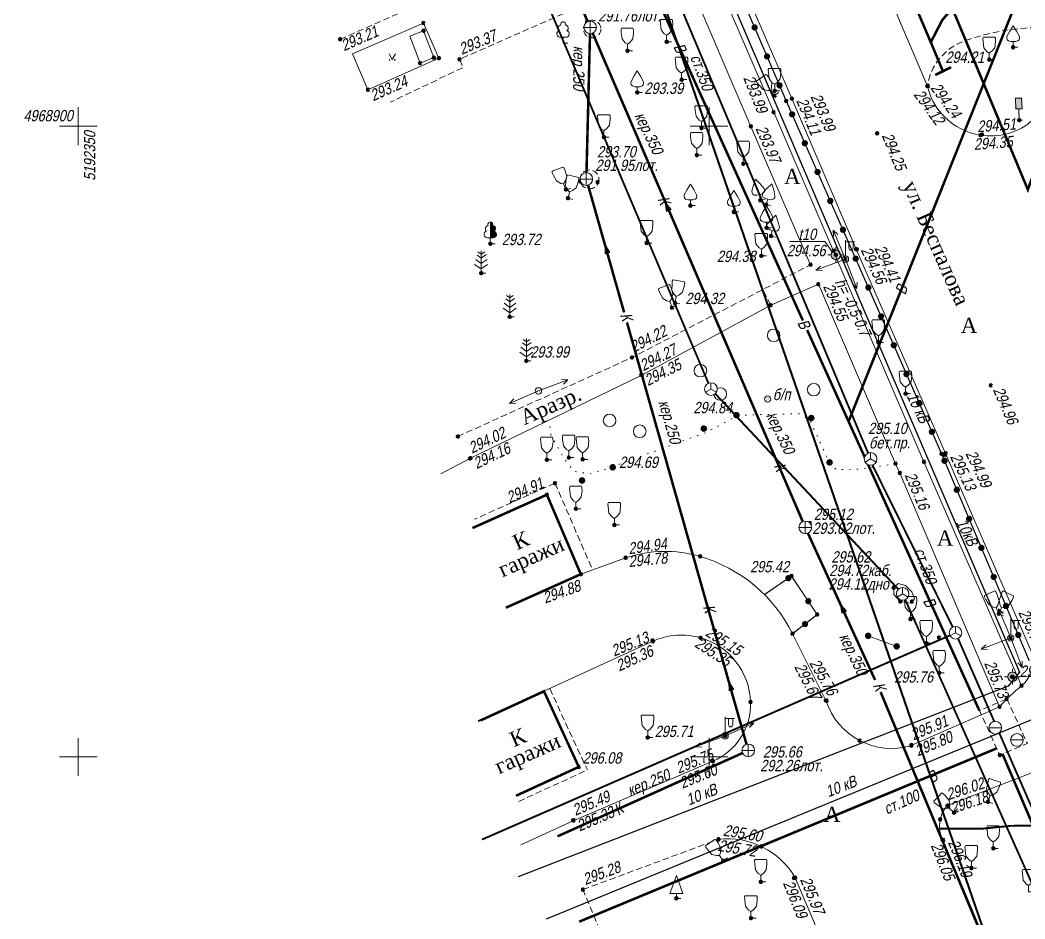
# Model space of a CAD drawing. Header units: metres. Extents: x 5191936 to 10384803, y 4968698 to 9938221.
# Drawn here: x 5192345.4 to 5192425, y 4968837.2 to 4968908.4 of the extents above; entities that cross this region are included whole.
import ezdxf

# ---------------------------------------------------------------- set-up
doc = ezdxf.new("R2010")
doc.units = ezdxf.units.M
doc.set_wipeout_variables(frame=1)
for name, pattern in [('71100000a', [1, 0, -1]), ('COMMUN', [6, 5, -1]), ('DASHED', [0.75, 0.5, -0.25]), ('DASHEDX2', [1.5, 1, -0.5])]:
    doc.linetypes.add(name, pattern=pattern)
doc.layers.get('0').update_dxf_attribs({"lineweight": 18})
for name, color, linetype, lineweight in [('31252100', 7, 'Continuous', 18), ('51361400', 7, 'Continuous', 18), ('51361800', 7, 'Continuous', 18), ('51361960', 7, 'Continuous', 18), ('51472300', 7, 'Continuous', 18), ('51478610', 7, 'Continuous', 18), ('71100000', 7, 'Continuous', 18), ('71133100', 7, 'Continuous', 18), ('71133200', 7, 'Continuous', 18), ('71133300', 7, 'Continuous', 18), ('71133600', 7, 'Continuous', 18), ('71133800', 7, 'Continuous', 18), ('82211000', 7, 'Continuous', 18), ('Commun', 7, 'Continuous', 18), ('ELE_SKLAD', 7, 'Continuous', 18), ('GEO_POINTS', 7, 'Continuous', 18), ('Grid', 7, 'Continuous', 18), ('Otm', 7, 'Continuous', 18), ('R_Поверхность5_CNT-MAJ', 7, 'Continuous', 18), ('Sit', 7, 'Continuous', 18), ('Text', 7, 'Continuous', 18), ('Text_com', 7, 'Continuous', 18), ('Us_znak', 7, 'Continuous', 18), ('Us_znak_fon', 7, 'Continuous', 18), ('Рамка и сетка', 7, 'Continuous', 18)]:
    doc.layers.add(name, color=color, linetype=linetype, lineweight=lineweight)
doc.styles.add('eskd', font='ESKD1.shx', dxfattribs={"width": 1.2, "oblique": 15})
doc.styles.get("Standard").update_dxf_attribs({"font": 'arial.ttf', "width": 0.8, "oblique": 13, "height": 0.9})
doc.styles.add('style1', font='times.ttf', dxfattribs={"height": 1})
doc.linetypes.add('KABELww_500', pattern='A,0.0001,-0.4,[131,ltypeshp.shx,S=0.4,R=90,X=0.4,Y=-0.4],0.2,[131,ltypeshp.shx,S=0.2,R=90,X=0.4,Y=-0.2],3.6,[131,ltypeshp.shx,S=0.2,R=-90,X=-0.4,Y=0.2],0.2,[131,ltypeshp.shx,S=0.4,R=-90,X=-0.4,Y=0.4],-0.8,4,-0.4', length=9.6001)
doc.linetypes.add('ПОДЗ_ЛИНИИ_СВЯЗИ', pattern='A,4.8,-0.2,[133,ltypeshp.shx,S=0.2,R=0,X=-0.2,Y=0],-0.2,4.8,-2', length=12)

# ---------------------------------------------------------------- blocks, each defined once
blk = doc.blocks.new('71133200')
for p, q in [((-0.924145, 3.560442), (-1.024145, 3.360442)), ((-1.024145, 3.360442), (-0.977382, 2.864397)), ((-0.024145, 3.560442), (-0.924145, 3.560442)), ((-0.024145, 3.560442), (0.875855, 3.560442)), ((0.875855, 3.560442), (0.958164, 3.395824)), ((0.975974, 2.864397), (0.958164, 3.395824)), ((-0.977382, 2.864397), (-0.861899, 1.88241)), ((-0.861899, 1.88241), (-0.374616, 1.28565)), ((0.401375, 1.321765), (0.861899, 1.88241)), ((0.861899, 1.88241), (0.975974, 2.864397)), ((-0.374616, 1.28565), (0, 1.039723)), ((0, 1.039723), (0.401375, 1.321765)), ((0, 0), (0, 1.039723)), ((0.8, 0), (0, 0))]:
    blk.add_line(p, q)
at = {"style": 'eskd', "oblique": 14.99997778}
blk.add_attdef('Z', (1.873004, -0.239356), '', height=2, dxfattribs=at)
blk = doc.blocks.new('KOVER')
at = {"layer": 'Us_znak', "lineweight": -2}
blk.add_hatch(color=0, dxfattribs=at).paths.add_polyline_path([(-0.21, 0, 1), (0.21, 0, 1)])
at = {"layer": 'Us_znak_fon', "true_color": 0xffffff}
blk.add_hatch(color=7, dxfattribs=at).paths.add_polyline_path([(-0.26, 0, 1), (0.26, 0, 1)])
at = {"layer": 'Us_znak', "color": 0, "lineweight": -2}
blk.add_circle((0, 0), 0.21, dxfattribs=at)
blk = doc.blocks.new('71133300')
for p, q in [((0, 0.91), (0, 0)), ((0, 0), (0.76, 0))]:
    blk.add_line(p, q)
blk.add_lwpolyline([(0, 0.91), (-0.38, 0.91), (-0.76, 1.03), (-0.95, 1.21), (-1.01, 1.47), (-0.99, 1.69), (-0.54, 2.57), (0, 3.42), (0.54, 2.57), (0.99, 1.69), (1.01, 1.47), (0.95, 1.21), (0.76, 1.03), (0.39, 0.91)], close=True)
at = {"style": 'eskd', "oblique": 15}
blk.add_attdef('Z', (1.77, -0.69), '', height=2, dxfattribs=at)
blk = doc.blocks.new('GAZON')
at = {"layer": 'Us_znak', "linetype": 'COMMUN', "lineweight": -2}
for points in [[(-0.233, -0.041, 1), (-0.183, -0.041, 1)], [(0.183, -0.041, 1), (0.233, -0.041, 1)]]:
    blk.add_hatch(color=0, dxfattribs=at).paths.add_polyline_path(points)
at = {"layer": 'Us_znak', "color": 0, "linetype": 'COMMUN', "lineweight": -2}
for points in [[(0, 0), (-0.26, 0.427)], [(0, 0), (0.26, 0.427)]]:
    blk.add_lwpolyline(points, dxfattribs=at)
for centre in [(-0.208, -0.041), (0.208, -0.041)]:
    blk.add_circle(centre, 0.025, dxfattribs=at)
blk = doc.blocks.new('71133100')
for p, q in [((-0.39, 0.96), (0.43, 0.96)), ((0, 0.96), (0, 0)), ((0, 0), (0.75, 0))]:
    blk.add_line(p, q)
for centre, radius, start, end in [((0.01, 3.04), 0.39, 339.52, 198.62), ((-0.44, 1.5), 0.538, 107.1058, 275.2306), ((-0.26, 2.38), 0.52, 101.09, 227.21), ((0.33, 2.4), 0.5, 301.87, 85.62), ((0.46, 1.48), 0.52, 267.04, 76.7)]:
    blk.add_arc(centre, radius, start, end)
at = {"style": 'eskd', "oblique": 15}
blk.add_attdef('Z', (1.7, -0.17), '', height=2, dxfattribs=at)
blk = doc.blocks.new('71133600')
for p, q in [((-0.52, 3.39), (0, 3.02)), ((0, 3.02), (0.55, 3.39)), ((-0.86, 2.16), (0, 1.51)), ((0, 1.51), (0.96, 2.16))]:
    blk.add_line(p, q)
for points in [[(0.71, 0), (0, 0), (0, 3.55)], [(-0.64, 2.84), (0, 2.37), (0, 2.37), (0.78, 2.93)], [(-1.05, 1.38), (0, 0.67), (1, 1.38)]]:
    blk.add_lwpolyline(points)
at = {"style": 'eskd', "oblique": 15}
blk.add_attdef('Z', (2.03, -0.19), '', height=2, dxfattribs=at)
blk = doc.blocks.new('51478610')
at = {"color": 7}
blk.add_wipeout([(0.5, 0.05), (0.48, 0.15), (0.44, 0.24), (0.39, 0.32), (0.32, 0.39), (0.24, 0.44), (0.15, 0.48), (0.05, 0.5), (-0.05, 0.5), (-0.15, 0.48), (-0.24, 0.44), (-0.32, 0.39), (-0.39, 0.32), (-0.44, 0.24), (-0.48, 0.15), (-0.5, 0.05), (-0.5, -0.05), (-0.48, -0.15), (-0.44, -0.24), (-0.39, -0.32), (-0.32, -0.39), (-0.24, -0.44), (-0.15, -0.48), (-0.05, -0.5), (0.05, -0.5), (0.15, -0.48), (0.24, -0.44), (0.32, -0.39), (0.39, -0.32), (0.44, -0.24), (0.48, -0.15), (0.5, -0.05)], dxfattribs=at)
at = {"color": 7, "const_width": 0.375}
blk.add_lwpolyline([(0.01, 0.01, 1), (-0.01, -0.01, 1), (0.01, 0.01)], format="xyb", close=True, dxfattribs=at)
blk.add_circle((0, 0), 0.5)
at = {"style": 'eskd', "oblique": 15}
blk.add_attdef('Z', (1.11, -0.78), '', height=2, dxfattribs=at)
blk = doc.blocks.new('NAPR')
at = {"layer": 'Us_znak', "color": 0, "linetype": 'Continuous', "lineweight": -2}
for p in [(-0.191, 2.038), (0.189, 2.037)]:
    blk.add_line(p, (0, 2.5), dxfattribs=at)
blk.add_lwpolyline([(0, 0), (0, 2.5)], dxfattribs=at)
blk = doc.blocks.new('51472300')
for p, q in [((0, 0.5), (0, 3)), ((0, 2.75), (1.5, 2.75)), ((0.54, 1.74), (0.54, 2.75)), ((1.2, 1.74), (1.2, 2.75))]:
    blk.add_line(p, q)
at = {"color": 7}
for radius in [0.5, 0.05]:
    blk.add_circle((0, 0), radius, dxfattribs=at)
blk.add_arc((0.87, 1.75), 0.331, 182.1567, 357.8433)
at = {"oblique": 15}
blk.add_attdef('Z', (1.02, -1.37), '', height=2, dxfattribs=at)
blk = doc.blocks.new('71133800')
blk.add_lwpolyline([(0.71, 0), (0, 0), (0, 0.8), (-1.03, 0.8), (0, 3.61), (1.01, 0.8), (-0.03, 0.8)])
at = {"style": 'eskd', "oblique": 15}
blk.add_attdef('Z', (1.57, -0.8), '', height=2, dxfattribs=at)
blk = doc.blocks.new('ZNAK')
at = {"layer": 'Us_znak_fon', "true_color": 0xffffff}
blk.add_hatch(color=7, dxfattribs=at).paths.add_polyline_path([(0.3, 1.8), (-0.3, 1.8), (-0.3, 0.85), (-0.05, 0.85), (-0.05, -0.05), (0.25, -0.05), (0.25, 0.05), (0.05, 0.05), (0.05, 0.85), (0.3, 0.85)])
at = {"layer": 'Us_znak', "color": 0, "linetype": 'Continuous', "lineweight": -2, "ltscale": 10}
blk.add_lwpolyline([(-0.25, 1.75), (0.25, 1.75), (0.25, 0.9), (-0.25, 0.9)], close=True, dxfattribs=at)
at = {"layer": 'Us_znak', "linetype": 'DASHEDX2', "ltscale": 10}
blk.add_lwpolyline([(0, 0.9), (0, 0), (0.25, 0)], dxfattribs=at)
blk = doc.blocks.new('*U51')
at = {"layer": '82211000', "linetype": 'Continuous', "ltscale": 0.5}
for points in [[(5192401.539, 4968912.652, 1), (5192401.737, 4968912.193, 1)], [(5192402.527, 4968910.355, 1), (5192402.725, 4968909.896, 1)], [(5192403.515, 4968908.059, 1), (5192403.713, 4968907.6, 1)], [(5192404.503, 4968905.762, 1), (5192404.701, 4968905.303, 1)], [(5192405.491, 4968903.466, 1), (5192405.689, 4968903.007, 1)], [(5192406.486, 4968901.173, 1), (5192406.688, 4968900.715, 1)], [(5192407.494, 4968898.885, 1), (5192407.695, 4968898.427, 1)], [(5192408.501, 4968896.597, 1), (5192408.703, 4968896.139, 1)], [(5192409.509, 4968894.309, 1), (5192409.71, 4968893.851, 1)], [(5192410.516, 4968892.021, 1), (5192410.718, 4968891.563, 1)], [(5192411.524, 4968889.732, 1), (5192411.725, 4968889.275, 1)], [(5192412.531, 4968887.444, 1), (5192412.733, 4968886.987, 1)], [(5192413.538, 4968885.156, 1), (5192413.74, 4968884.699, 1)], [(5192414.546, 4968882.868, 1), (5192414.747, 4968882.411, 1)], [(5192415.553, 4968880.58, 1), (5192415.755, 4968880.123, 1)], [(5192416.561, 4968878.292, 1), (5192416.762, 4968877.835, 1)], [(5192417.568, 4968876.004, 1), (5192417.77, 4968875.547, 1)], [(5192418.571, 4968873.714, 1), (5192418.766, 4968873.254, 1)], [(5192419.546, 4968871.412, 1), (5192419.741, 4968870.952, 1)], [(5192420.521, 4968869.11, 1), (5192420.716, 4968868.65, 1)], [(5192421.496, 4968866.808, 1), (5192421.691, 4968866.348, 1)], [(5192422.47, 4968864.506, 1), (5192422.665, 4968864.045, 1)], [(5192423.445, 4968862.204, 1), (5192423.64, 4968861.743, 1)], [(5192424.42, 4968859.902, 1), (5192424.615, 4968859.441, 1)]]:
    blk.add_hatch(color=256, dxfattribs=at).paths.add_polyline_path(points, flags=0)
at = {"layer": '82211000', "linetype": 'Continuous', "ltscale": 0.5, "flags": 128}
blk.add_lwpolyline([(5192401.144, 4968913.57, 0.1, 0.1, 0), (5192401.539, 4968912.652, 0, 0, 0)], format="xyseb", dxfattribs=at)
at = {"layer": '82211000', "linetype": 'Continuous', "ltscale": 0.5, "const_width": 0.1}
for points in [[(5192401.737, 4968912.193), (5192402.527, 4968910.355)], [(5192402.725, 4968909.896), (5192403.515, 4968908.059)], [(5192403.713, 4968907.6), (5192404.503, 4968905.762)], [(5192404.701, 4968905.303), (5192405.491, 4968903.466)], [(5192406.688, 4968900.715), (5192407.494, 4968898.885)], [(5192407.695, 4968898.427), (5192408.501, 4968896.597)], [(5192408.703, 4968896.139), (5192409.509, 4968894.309)], [(5192409.71, 4968893.851), (5192410.516, 4968892.021)], [(5192410.718, 4968891.563), (5192411.524, 4968889.732)], [(5192411.725, 4968889.275), (5192412.531, 4968887.444)], [(5192412.733, 4968886.987), (5192413.538, 4968885.156)], [(5192413.74, 4968884.699), (5192414.546, 4968882.868)], [(5192414.747, 4968882.411), (5192415.553, 4968880.58)], [(5192415.755, 4968880.123), (5192416.561, 4968878.292)], [(5192416.762, 4968877.835), (5192417.568, 4968876.004)], [(5192418.766, 4968873.254), (5192419.546, 4968871.412)], [(5192419.741, 4968870.952), (5192420.521, 4968869.11)], [(5192420.716, 4968868.65), (5192421.496, 4968866.808)], [(5192421.691, 4968866.348), (5192422.47, 4968864.506)], [(5192422.665, 4968864.045), (5192423.445, 4968862.204)], [(5192423.64, 4968861.743), (5192424.42, 4968859.902)]]:
    blk.add_lwpolyline(points, dxfattribs=at)
at = {"layer": '82211000', "linetype": 'Continuous', "ltscale": 0.5}
for points in [[(5192405.689, 4968903.007, 0.1, 0.1, 0), (5192406.121, 4968902.002, 0.1, 0.1, 0), (5192406.486, 4968901.173, 0, 0, 0)], [(5192417.77, 4968875.547, 0.1, 0.1, 0), (5192418.436, 4968874.033, 0.1, 0.1, 0), (5192418.571, 4968873.714, 0, 0, 0)]]:
    blk.add_lwpolyline(points, format="xyseb", dxfattribs=at)
at = {"layer": '82211000', "ltscale": 0.5, "const_width": 0.1}
blk.add_lwpolyline([(5192424.615, 4968859.441), (5192425.388, 4968857.617)], dxfattribs=at)
blk = doc.blocks.new('*U56')
at = {"layer": '82211000', "linetype": 'Continuous', "ltscale": 0.5}
for points in [[(5192406.496, 4968864.317, 1), (5192406.084, 4968864.034, 1)], [(5192408.008, 4968862.142, 1), (5192407.73, 4968862.558, 1)], [(5192407.411, 4968860.386, 1), (5192407.806, 4968860.692, 1)]]:
    blk.add_hatch(color=256, dxfattribs=at).paths.add_polyline_path(points, flags=0)
at = {"layer": '82211000', "ltscale": 0.5, "const_width": 0.1}
blk.add_lwpolyline([(5192406.084, 4968864.034), (5192404.393, 4968862.871)], dxfattribs=at)
at = {"layer": '82211000', "linetype": 'Continuous', "ltscale": 0.5}
for points in [[(5192407.73, 4968862.558, 0.1, 0.1, 0), (5192406.537, 4968864.346, 0.1, 0.1, 0), (5192406.496, 4968864.317, 0, 0, 0)], [(5192407.806, 4968860.692, 0.1, 0.1, 0), (5192408.577, 4968861.29, 0.1, 0.1, 0), (5192408.008, 4968862.142, 0, 0, 0)]]:
    blk.add_lwpolyline(points, format="xyseb", dxfattribs=at)
at = {"layer": '82211000', "linetype": 'Continuous', "ltscale": 0.5, "flags": 128}
blk.add_lwpolyline([(5192406.62, 4968859.773, 0.1, 0.1, 0), (5192407.411, 4968860.386, 0, 0, 0)], format="xyseb", dxfattribs=at)
blk = doc.blocks.new('51361800a')
at = {"style": 'eskd', "oblique": 15}
for tag, p in [('Z', (1.72, 1.4)), ('Z1', (1.72, -1)), ('Z2', (1.72, -3.4))]:
    blk.add_attdef(tag, p, '', height=2, dxfattribs=at)
at = {"color": 7}
blk.add_wipeout([(-0.1, 1), (-0.29, 0.96), (-0.47, 0.89), (-0.64, 0.78), (-0.78, 0.64), (-0.89, 0.47), (-0.96, 0.29), (-1, 0.1), (-1, -0.1), (-0.96, -0.29), (-0.89, -0.47), (-0.78, -0.64), (-0.64, -0.78), (-0.47, -0.89), (-0.29, -0.96), (-0.1, -1), (0.1, -1), (0.29, -0.96), (0.47, -0.89), (0.64, -0.78), (0.78, -0.64), (0.89, -0.47), (0.96, -0.29), (1, -0.1), (1, 0.1), (0.96, 0.29), (0.89, 0.47), (0.78, 0.64), (0.64, 0.78), (0.47, 0.89), (0.29, 0.96), (0.1, 1)], dxfattribs=at)
for p, q in [((-1, 0), (1, 0)), ((0, -1), (0, 1))]:
    blk.add_line(p, q)
blk.add_circle((0, 0), 1)
blk = doc.blocks.new('51361960a')
at = {"style": 'eskd', "oblique": 15}
for tag, p in [('Z', (1.72, 1.4)), ('Z1', (1.72, -1)), ('Z2', (1.72, -3.4))]:
    blk.add_attdef(tag, p, '', height=2, dxfattribs=at)
at = {"color": 7}
blk.add_wipeout([(-0.1, 1), (-0.29, 0.96), (-0.47, 0.89), (-0.64, 0.78), (-0.78, 0.64), (-0.89, 0.47), (-0.96, 0.29), (-1, 0.1), (-1, -0.1), (-0.96, -0.29), (-0.89, -0.47), (-0.78, -0.64), (-0.64, -0.78), (-0.47, -0.89), (-0.29, -0.96), (-0.1, -1), (0.1, -1), (0.29, -0.96), (0.47, -0.89), (0.64, -0.78), (0.78, -0.64), (0.89, -0.47), (0.96, -0.29), (1, -0.1), (1, 0.1), (0.96, 0.29), (0.89, 0.47), (0.78, 0.64), (0.64, 0.78), (0.47, 0.89), (0.29, 0.96), (0.1, 1)], dxfattribs=at)
blk.add_wipeout([(-0.1, 1), (-0.29, 0.96), (-0.47, 0.89), (-0.64, 0.78), (-0.78, 0.64), (-0.89, 0.47), (-0.96, 0.29), (-1, 0.1), (-1, -0.1), (-0.96, -0.29), (-0.89, -0.47), (-0.78, -0.64), (-0.64, -0.78), (-0.47, -0.89), (-0.29, -0.96), (-0.1, -1), (0.1, -1), (0.29, -0.96), (0.47, -0.89), (0.64, -0.78), (0.78, -0.64), (0.89, -0.47), (0.96, -0.29), (1, -0.1), (1, 0.1), (0.96, 0.29), (0.89, 0.47), (0.78, 0.64), (0.64, 0.78), (0.47, 0.89), (0.29, 0.96), (0.1, 1)], dxfattribs=at)
for q in [(-0.87, -0.5), (0, 1), (0.87, -0.5)]:
    blk.add_line((0, 0), q)
blk.add_circle((0, 0), 1)
blk = doc.blocks.new('51361400a')
at = {"style": 'eskd', "oblique": 15}
for tag, p in [('Z', (1.72, 1.4)), ('Z1', (1.72, -1)), ('Z2', (1.72, -3.4))]:
    blk.add_attdef(tag, p, '', height=2, dxfattribs=at)
at = {"color": 7}
blk.add_wipeout([(-0.1, 1), (-0.29, 0.96), (-0.47, 0.89), (-0.64, 0.78), (-0.78, 0.64), (-0.89, 0.47), (-0.96, 0.29), (-1, 0.1), (-1, -0.1), (-0.96, -0.29), (-0.89, -0.47), (-0.78, -0.64), (-0.64, -0.78), (-0.47, -0.89), (-0.29, -0.96), (-0.1, -1), (0.1, -1), (0.29, -0.96), (0.47, -0.89), (0.64, -0.78), (0.78, -0.64), (0.89, -0.47), (0.96, -0.29), (1, -0.1), (1, 0.1), (0.96, 0.29), (0.89, 0.47), (0.78, 0.64), (0.64, 0.78), (0.47, 0.89), (0.29, 0.96), (0.1, 1)], dxfattribs=at)
blk.add_line((-1, 0), (1, 0))
blk.add_circle((0, 0), 1)
blk = doc.blocks.new('POINT')
at = {"layer": 'Us_znak', "linetype": 'Continuous', "lineweight": -2}
h = blk.add_hatch(color=0, dxfattribs=at)
edge = h.paths.add_edge_path()
edge.add_arc((0, 0), 0.05, 0, 360)
at = {"layer": 'Us_znak_fon', "linetype": 'Continuous', "true_color": 0xffffff}
blk.add_hatch(color=7, dxfattribs=at).paths.add_polyline_path([(-0.422, 0.05, -0.346708), (-0.05, 0.422), (-0.05, 0.625), (0.05, 0.625), (0.05, 0.422, -0.346708), (0.422, 0.05), (0.625, 0.05), (0.625, -0.05), (0.422, -0.05, -0.346708), (0.05, -0.422), (0.05, -0.625), (-0.05, -0.625), (-0.05, -0.422, -0.346708), (-0.422, -0.05), (-0.625, -0.05), (-0.625, 0.05)])
at = {"layer": 'Us_znak', "color": 0, "linetype": 'Continuous', "lineweight": -2}
for p, q in [((-0.625, 0), (-0.375, 0)), ((0, 0.375), (0, 0.625)), ((0.375, 0), (0.625, 0)), ((0, -0.625), (0, -0.375))]:
    blk.add_line(p, q, dxfattribs=at)
for radius in [0.375, 0.05]:
    blk.add_circle((0, 0), radius, dxfattribs=at)
blk = doc.blocks.new('A$C52264BE2')
at = {"layer": 'Sit'}
h = blk.add_hatch(color=32, dxfattribs=at)
h.dxf.hatch_style = 1
h.paths.add_polyline_path([(0, 0.374), (0.714, 0.443), (0.15, 0)])
at = {"layer": 'Sit', "color": 32, "elevation": 285.308}
blk.add_lwpolyline([(0, 0.374), (0.714, 0.443), (0.15, 0), (0, 0.374)], dxfattribs=at)
blk = doc.blocks.new('GRID')
at = {"layer": 'Grid', "color": 104}
blk.add_line((-1.5, 0), (1.5, 0), dxfattribs=at)
for points in [[(0, 0), (0, 1.5)], [(0, 0), (0, -1.5)]]:
    blk.add_lwpolyline(points, dxfattribs=at)
blk = doc.blocks.new('31252100a')
blk.add_circle((0, 0), 1)

msp = doc.modelspace()

# ---------------------------------------------------------------- hatches: boundary and pattern name
at = {"layer": 'Sit'}
h = msp.add_hatch(color=256, dxfattribs=at)
h.dxf.hatch_style = 1
h.paths.add_polyline_path([(5192383.062, 4968891.958), (5192382.667, 4968891.835), (5192382.666, 4968892.399, -0.522803), (5192382.845, 4968892.133, -0.304379)])
h.paths.add_polyline_path([(5192383.062, 4968891.958), (5192382.667, 4968891.835), (5192382.668, 4968891.634), (5192382.948, 4968891.677, -0.010997), (5192382.959, 4968891.674, 0.336508)])
h = msp.add_hatch(color=256, dxfattribs=at)
h.dxf.hatch_style = 1
h.paths.add_polyline_path([(5192382.948, 4968891.677), (5192382.668, 4968891.634), (5192382.668, 4968891.393), (5192383.146, 4968891.461, 0.308785)])
h = msp.add_hatch(color=256, dxfattribs=at)
h.dxf.hatch_style = 1
h.paths.add_polyline_path([(5192383.146, 4968891.461), (5192382.668, 4968891.393), (5192382.668, 4968891.294), (5192383.065, 4968891.233, 0.245775)])
h = msp.add_hatch(color=256, dxfattribs=at)
h.dxf.hatch_style = 1
h.paths.add_polyline_path([(5192382.842, 4968891.268), (5192382.668, 4968891.294), (5192382.668, 4968891.164), (5192382.875, 4968891.164, 0.058105), (5192382.935, 4968891.168)])
h = msp.add_hatch(color=256, dxfattribs=at)
h.dxf.hatch_style = 1
h.paths.add_polyline_path([(5192383.065, 4968891.233), (5192382.842, 4968891.268), (5192382.935, 4968891.168, 0.142704)])

# ---------------------------------------------------------------- linework, layer by layer
at = {"color": 192, "linetype": 'ПОДЗ_ЛИНИИ_СВЯЗИ', "lineweight": 60, "ltscale": 0.4, "const_width": 0.15, "flags": 128}
for points, elevation in [([(5192359.414, 4968975.202), (5192400.151, 4968879.163), (5192415.349, 4968862.931), (5192431.978, 4968825.684)], 290.481), ([(5192383.429, 4968943.554), (5192412.613, 4968874.085)], 290.074), ([(5192419.322, 4968860.298), (5192412.955, 4968873.145)], 295.619), ([(5192419.086, 4968859.632), (5192382.002, 4968843.455)], 295.619), ([(5192419.742, 4968859.39), (5192467.862, 4968749.101)], 295.619)]:
    msp.add_lwpolyline(points, dxfattribs=dict(at, elevation=elevation))
at = {"layer": '71100000', "linetype": '71100000a', "ltscale": 0.5, "elevation": 294.548, "flags": 128}
msp.add_lwpolyline([(5192414.791, 4968873.247), (5192412.031, 4968872.823), (5192410.093, 4968872.772), (5192409.518, 4968873.386), (5192407.997, 4968876.691), (5192407.184, 4968877.212), (5192405.011, 4968877.17), (5192402.325, 4968877.089), (5192399.824, 4968875.751), (5192392.906, 4968873.216), (5192392.156, 4968872.929), (5192390.528, 4968872.445), (5192389.269, 4968872.651), (5192388.432, 4968873.789), (5192387.471, 4968875.522), (5192387.328, 4968876.706)], dxfattribs=at)
at = {"layer": 'Commun', "color": 1, "linetype": 'KABELww_500', "lineweight": 30, "flags": 128}
for points in [[(5192313.741, 4969113.03), (5192318.688, 4969101.205), (5192326.535, 4969083.027), (5192337.274, 4969058.319), (5192355.261, 4969016.032), (5192359.208, 4969007.01), (5192365.761, 4968992.071), (5192384.47, 4968949.726), (5192398.816, 4968916.917), (5192412.72, 4968884.388), (5192424.626, 4968856.733), (5192424.626, 4968856.733)], [(5192424.626, 4968856.733), (5192423.708, 4968855.615), (5192384.856, 4968840.509)]]:
    msp.add_lwpolyline(points, dxfattribs=at)
at = {"layer": 'Commun', "color": 106, "linetype": 'COMMUN', "ltscale": 0.7, "const_width": 0.2, "flags": 128}
for points, elevation in [([(5192330.211, 4969063.147), (5192353.841, 4969011.103), (5192382.537, 4968939.632), (5192407.44, 4968884.601)], 288.015), ([(5192411.09, 4968876.664), (5192424.013, 4968908.979)], 285.381), ([(5192407.783, 4968883.842), (5192421.432, 4968853.68)], 288.015), ([(5192422.811, 4968850.687), (5192389.705, 4968836.944)], 295.736), ([(5192423.269, 4968850.237), (5192466.623, 4968748.53)], 295.736)]:
    msp.add_lwpolyline(points, dxfattribs=dict(at, elevation=elevation))
at = {"layer": 'Commun', "color": 4, "linetype": 'COMMUN', "ltscale": 0.7, "const_width": 0.2, "flags": 128}
msp.add_lwpolyline([(5192452.716, 4968951.05), (5192445.2, 4968949.396), (5192436.072, 4968929.142), (5192418.49, 4968908.416), (5192417.581, 4968906.66), (5192404.495, 4968937.301), (5192385.012, 4968982.233), (5192372.739, 4969011.765)], dxfattribs=at)
at = {"layer": 'Commun', "color": 32, "linetype": 'COMMUN', "ltscale": 0.7, "const_width": 0.2, "flags": 128}
for points in [[(5192387.527, 4968914.881), (5192390.381, 4968908.293)], [(5192390.778, 4968907.375), (5192407.624, 4968868.211), (5192413.165, 4968856.104)], [(5192413.603, 4968855.148), (5192425.998, 4968825.342)]]:
    msp.add_lwpolyline(points, dxfattribs=at)
for points, elevation in [([(5192418.659, 4968910.859), (5192425.274, 4968894.976), (5192427.282, 4968900.548)], 289.283), ([(5192390.564, 4968907.333), (5192390.285, 4968896.314)], 293.413), ([(5192390.409, 4968895.331), (5192393.269, 4968885.243)], 293.413), ([(5192393.494, 4968884.449), (5192402.975, 4968851.003)], 293.413), ([(5192402.656, 4968850.315), (5192387.99, 4968843.71)], 293.413)]:
    msp.add_lwpolyline(points, dxfattribs=dict(at, elevation=elevation))
at = {"layer": 'Commun', "color": 1, "linetype": 'KABELww_500', "lineweight": 30, "elevation": 294.626, "flags": 128}
msp.add_lwpolyline([(5192448.161, 4968862.219), (5192387.086, 4968837.14)], dxfattribs=at)
at = {"layer": 'GEO_POINTS', "color": 1, "elevation": 295.718}
msp.add_lwpolyline([(5192424.034, 4968856.357), (5192424.034, 4968856.357)], dxfattribs=at)
at = {"layer": 'GEO_POINTS', "lineweight": 60}
for centre in [(5192377.36, 4968908.18, 293.302), (5192390.343, 4968908.279, 293.413), (5192377.368, 4968907.57, 293.343), (5192370.76, 4968906.898, 293.206), (5192396.636, 4968906.691, 292.805), (5192424.113, 4968906.257, 293.264), (5192378.185, 4968905.442, 293.352), (5192378.585, 4968905.394, 293.324), (5192393.534, 4968905.982, 293.549), (5192377.094, 4968905.003, 293.312), (5192380.225, 4968905.303, 293.367), (5192422.219, 4968905.278, 294.207), (5192397.83, 4968903.698, 292.939), (5192417.309, 4968903.186, 294.116), (5192417.363, 4968903.197, 294.241), (5192372.96, 4968902.893, 293.245), (5192394.31, 4968902.679, 293.39), (5192405.199, 4968902.425, 293.975), (5192405.204, 4968902.81, 294.008), (5192406.569, 4968902.191, 293.986), (5192406.121, 4968902.002, 294.04), (5192405.13, 4968901.111, 293.988), (5192399.399, 4968899.851, 293.913), (5192403.316, 4968899.989, 293.967), (5192424.592, 4968900.48, 294.501), (5192391.673, 4968899.136, 293.659), (5192413.329, 4968899.437, 294.248), (5192421.528, 4968899.291, 294.346), (5192421.63, 4968899.348, 294.515), (5192399.031, 4968897.712, 293.919), (5192402.718, 4968897.025, 293.906), (5192389.813, 4968895.625, 293.703), (5192391.172, 4968895.571, 293.743), (5192388.66, 4968894.987, 293.69), (5192388.822, 4968894.299, 293.733), (5192398.524, 4968893.705, 294.413), (5192404.069, 4968894.132, 293.96), (5192404.533, 4968893.784, 294.05), (5192401.965, 4968893.205, 293.992), (5192404.562, 4968891.951, 294.043), (5192404.909, 4968891.295, 294.129), (5192382.658, 4968890.684, 293.72), (5192395.056, 4968890.743, 293.99), (5192411.656, 4968890.252, 294.557), (5192411.717, 4968890.248, 294.407), (5192404.149, 4968889.726, 294.379), (5192409.868, 4968890.142, 294.467), (5192410.056, 4968889.802, 294.559), (5192410.816, 4968889.464, 294.489), (5192408.049, 4968889.022, 294.485), (5192381.94, 4968888.356, 293.558), (5192408.67, 4968887.478, 294.548), (5192397.065, 4968885.623, 294.338), (5192397.304, 4968885.987, 294.319), (5192404.89, 4968885.818, 294.537), (5192384.201, 4968884.887, 293.918), (5192413.429, 4968882.866, 294.879), (5192393.884, 4968881.663, 294.22), (5192385.522, 4968881.399, 293.993), (5192394.639, 4968880.299, 294.272), (5192394.683, 4968880.27, 294.347), (5192422.336, 4968879.456, 294.964), (5192386.478, 4968879.022, 295.446), (5192404.651, 4968878.384, 300.928), (5192415.582, 4968878.802, 295.102), (5192402.176, 4968877.098, 294.84), (5192380.091, 4968875.405, 293.97), (5192381.05, 4968873.663, 294.017), (5192381.091, 4968873.689, 294.16), (5192387.146, 4968873.561, 294.572), (5192388.883, 4968873.738, 293.873), (5192389.979, 4968873.594, 293.882), (5192412.655, 4968873.628, 295.104), (5192418.436, 4968874.033, 295.059), (5192418.691, 4968873.968, 295.133), (5192418.758, 4968874.07, 294.992), (5192392.362, 4968872.968, 294.687), (5192409.556, 4968873.355, 294.87), (5192414.788, 4968873.252, 295.175), (5192417.041, 4968873.396, 295.143), (5192389.933, 4968871.92, 294.75), (5192415.133, 4968872.512, 295.158), (5192387.786, 4968871.707, 294.844), (5192387.146, 4968870.793, 294.909), (5192389.444, 4968869.676, 294.821), (5192392.497, 4968868.395, 294.885), (5192408.013, 4968868.529, 295.12), (5192393.387, 4968865.801, 294.942), (5192393.4, 4968865.794, 294.783), (5192399.295, 4968865.903, 295.042), (5192389.835, 4968864.49, 294.879), (5192406.537, 4968864.346, 295.422), (5192414.644, 4968863.429, 295.496), (5192415.349, 4968862.931, 295.619), (5192415.162, 4968862.33, 295.517), (5192416.09, 4968862.332, 295.467), (5192408.577, 4968861.29, 295.501), (5192415.973, 4968860.938, 295.629), (5192422.974, 4968861.36, 295.682), (5192395.521, 4968859.232, 295.13), (5192395.544, 4968859.175, 295.356), (5192399.327, 4968859.45, 295.15), (5192406.62, 4968859.773, 295.389), (5192412.616, 4968859.603, 295.598), (5192418.232, 4968859.478, 295.753), (5192423.919, 4968859.433, 295.704), (5192414.878, 4968858.769, 295.601), (5192417.228, 4968859.027, 295.673), (5192418.25, 4968856.667, 295.76), (5192424.058, 4968856.359, 295.741), (5192424.784, 4968855.654, 295.662), (5192409.263, 4968854.481, 295.668), (5192409.329, 4968854.472, 295.762), (5192423.606, 4968854.606, 295.736), (5192403.292, 4968854.363, 295.507), (5192423.038, 4968853.981, 295.735), (5192422.688, 4968852.318, 295.832), (5192395.139, 4968851.547, 295.708), (5192401.278, 4968851.679, 295.735), (5192411.948, 4968851.299, 295.761), (5192424.414, 4968851.36, 295.849), (5192416.038, 4968850.902, 295.802), (5192416.046, 4968850.952, 295.913), (5192400.258, 4968849.717, 295.753), (5192400.301, 4968849.669, 295.599), (5192403.055, 4968850.382, 295.665), (5192423.06, 4968850.148, 295.836), (5192389.673, 4968849.214, 296.079), (5192422.119, 4968846.449, 295.98), (5192418.908, 4968846.151, 296.021), (5192418.978, 4968846.092, 296.183), (5192389.229, 4968844.983, 295.487), (5192389.278, 4968844.973, 295.335), (5192418.324, 4968845.053, 296.06), (5192419.42, 4968845.593, 296.103), (5192400.748, 4968843.464, 295.718), (5192400.752, 4968843.48, 295.604), (5192418.524, 4968843.425, 296.045), (5192418.581, 4968843.421, 296.191), (5192404.14, 4968842.912, 295.727), (5192422.535, 4968842.756, 296.018), (5192401.129, 4968841.763, 295.356), (5192420.8, 4968841.194, 296.161), (5192404.107, 4968840.102, 296.064), (5192406.741, 4968840.411, 296.092), (5192406.832, 4968840.429, 295.965), (5192390.005, 4968839.49, 295.281), (5192397.409, 4968838.792, 294.896), (5192403.325, 4968837.227, 296.098)]:
    msp.add_circle(centre, 0.06, dxfattribs=at)
at = {"layer": 'GEO_POINTS', "color": 1}
msp.add_circle((5192424.034, 4968856.357, 295.718), 0.15, dxfattribs=at)
at = {"layer": 'R_Поверхность5_CNT-MAJ', "color": 32, "const_width": 0.15, "elevation": 296, "flags": 128}
msp.add_lwpolyline([(5192418.271, 4968844.315), (5192421.659, 4968844.318), (5192423.954, 4968844.545), (5192425.582, 4968844.564), (5192426.908, 4968845.116)], dxfattribs=at)
at = {"layer": 'Sit', "flags": 128}
for points, elevation in [([(5192412.257, 4968915.081), (5192417.309, 4968903.186, 0.533802), (5192425.304, 4968900.195, 0.119515), (5192427.177, 4968902.905), (5192428.958, 4968907.612), (5192433.591, 4968920.829), (5192435.781, 4968926.726), (5192437.133, 4968930.267), (5192442.126, 4968944.513), (5192443.619, 4968948.254)], 293.656), ([(5192423.038, 4968853.981, -0.003779), (5192423.038, 4968853.981), (5192416.038, 4968850.902, -0.40702), (5192409.263, 4968854.481), (5192406.62, 4968859.773, 0.208396), (5192399.295, 4968865.903, 0.153394), (5192393.4, 4968865.794), (5192389.835, 4968864.49)], 295.558), ([(5192389.278, 4968844.973), (5192400.301, 4968849.669, 0.309747), (5192403.292, 4968854.363, 0.325173), (5192399.327, 4968859.45, 0.17803), (5192395.544, 4968859.175), (5192386.917, 4968855.209)], 295.335), ([(5192423.038, 4968853.981, -0.034609), (5192424.784, 4968855.654, 0.305332), (5192425.567, 4968858.343, -42.936073)], 294.548), ([(5192430.093, 4968847.929, 0.300387), (5192425.373, 4968848.677), (5192418.908, 4968846.151, 0.315214), (5192418.524, 4968843.425), (5192422.923, 4968832.966)], 295.885), ([(5192400.752, 4968843.48, -0.297881), (5192406.832, 4968840.429), (5192412.936, 4968826.125)], 295.281)]:
    msp.add_lwpolyline(points, format="xyb", dxfattribs=dict(at, elevation=elevation))
at = {"layer": 'Sit', "linetype": 'DASHED', "flags": 128}
for points, elevation in [([(5192370.76, 4968906.898), (5192385.51, 4968913.422), (5192393.716, 4968917.457)], 293.206), ([(5192395.988, 4968912.249), (5192388.915, 4968909.129), (5192380.225, 4968905.303), (5192380.514, 4968904.665), (5192374.742, 4968901.91)], 293.464), ([(5192380.091, 4968875.405), (5192393.884, 4968881.663), (5192408.049, 4968889.022)], 293.97), ([(5192404.89, 4968885.818), (5192404.251, 4968887.049)], 294.537), ([(5192387.786, 4968871.707), (5192381.404, 4968868.845)], 294.844), ([(5192387.786, 4968871.707), (5192390.77, 4968864.832)], 294.844), ([(5192390.005, 4968839.49), (5192400.752, 4968843.48)], 295.281), ([(5192391.912, 4968834.889), (5192390.005, 4968839.49)], 295.775)]:
    msp.add_lwpolyline(points, dxfattribs=dict(at, elevation=elevation))
at = {"layer": 'Sit', "flags": 128}
for points, elevation in [([(5192401.318, 4968914.377), (5192399.728, 4968913.704), (5192405.13, 4968901.111), (5192417.041, 4968873.396), (5192424.784, 4968855.654)], 293.5), ([(5192401.318, 4968914.377), (5192406.569, 4968902.191), (5192411.656, 4968890.252), (5192411.656, 4968890.252)], 293.5), ([(5192408.049, 4968889.022), (5192403.316, 4968899.989), (5192398.196, 4968911.978), (5192397.966, 4968911.88)], 293.97), ([(5192372.96, 4968902.893), (5192378.585, 4968905.394), (5192377.36, 4968908.18), (5192371.729, 4968905.75), (5192372.96, 4968902.893)], 293.245), ([(5192382.666, 4968892.399), (5192382.668, 4968891.164)], 293.72), ([(5192382.667, 4968892.009), (5192382.842, 4968892.133)], 293.72), ([(5192382.668, 4968891.294), (5192382.668, 4968891.164)], 293.72), ([(5192382.668, 4968891.164), (5192382.875, 4968891.164)], 293.72), ([(5192409.762, 4968890.036), (5192409.192, 4968890.863), (5192406.406, 4968890.863)], 294.559), ([(5192425.567, 4968858.343), (5192418.758, 4968874.07), (5192411.656, 4968890.252)], 295.558), ([(5192408.67, 4968887.478), (5192404.89, 4968885.818)], 294.548), ([(5192408.67, 4968887.478), (5192414.788, 4968873.252), (5192415.133, 4968872.512), (5192423.038, 4968853.981)], 294.548), ([(5192404.89, 4968885.818), (5192394.683, 4968880.27), (5192381.05, 4968873.663), (5192378.729, 4968872.452)], 294.537), ([(5192416.033, 4968862.193), (5192415.162, 4968862.33), (5192414.644, 4968862.884), (5192414.644, 4968863.429), (5192414.996, 4968863.74), (5192415.573, 4968863.594), (5192416.089, 4968863.096), (5192416.286, 4968862.553), (5192416.033, 4968862.193)], 295.467), ([(5192412.616, 4968859.603), (5192414.878, 4968858.769)], 295.598), ([(5192424.683, 4968856.359), (5192429.431, 4968856.394)], 295.741), ([(5192389.278, 4968844.973), (5192385.069, 4968843.039)], 295.335)]:
    msp.add_lwpolyline(points, dxfattribs=dict(at, elevation=elevation))
at = {"layer": 'Sit', "linetype": 'DASHED', "elevation": 293.656, "flags": 128}
msp.add_lwpolyline([(5192428.958, 4968907.612, 0.127421), (5192420.217, 4968906.746, 0.273402), (5192417.309, 4968903.186, -3.718006)], format="xyb", dxfattribs=at)
at = {"layer": 'Sit', "elevation": 293.343, "flags": 128}
msp.add_lwpolyline([(5192377.368, 4968907.57), (5192378.185, 4968905.442), (5192377.094, 4968905.003), (5192376.276, 4968907.13)], close=True, dxfattribs=at)
at = {"layer": 'Sit', "color": 4, "linetype": 'COMMUN', "ltscale": 0.7, "const_width": 0.2, "elevation": 287.906, "flags": 128}
msp.add_lwpolyline([(5192419.187, 4968904.681), (5192417.927, 4968904.06), (5192418.545, 4968904.35), (5192417.581, 4968906.66)], dxfattribs=at)
at = {"layer": 'Sit', "const_width": 0.2, "flags": 128}
for points, elevation in [([(5192381.247, 4968868.148), (5192381.247, 4968868.148), (5192387.146, 4968870.793), (5192389.835, 4968864.49), (5192383.895, 4968861.832)], 294.909), ([(5192389.673, 4968849.214), (5192386.917, 4968855.209)], 296.079)]:
    msp.add_lwpolyline(points, dxfattribs=dict(at, elevation=elevation))
msp.add_lwpolyline([(5192381.803, 4968852.822), (5192381.789, 4968852.852), (5192386.917, 4968855.209), (5192389.673, 4968849.214), (5192384.704, 4968846.929)], dxfattribs=at)
at = {"layer": 'Sit', "linetype": 'DASHED', "flags": 128}
for points in [[(5192387.37, 4968855.417), (5192390.356, 4968848.978)], [(5192384.913, 4968846.475), (5192390.356, 4968848.978)]]:
    msp.add_lwpolyline(points, dxfattribs=at)
at = {"layer": 'Sit', "linetype": 'DASHED', "elevation": 295.736, "flags": 128}
msp.add_lwpolyline([(5192423.606, 4968854.606), (5192425.235, 4968851.073), (5192423.06, 4968850.148), (5192421.432, 4968853.68)], close=True, dxfattribs=at)
at = {"layer": 'Sit', "linetype": 'DASHED'}
for centre, radius in [((5192390.733, 4968907.709, 293.413), 0.693), ((5192390.529, 4968895.789, 293.703), 0.745)]:
    msp.add_circle(centre, radius, dxfattribs=at)

# ---------------------------------------------------------------- block references
at = {"layer": '31252100', "color": 7, "xscale": 0.5, "yscale": 0.5, "zscale": 0.5}
for p in [(5192405.124, 4968883.421), (5192399.318, 4968880.625), (5192400.892, 4968878.773), (5192408.306, 4968879.122), (5192392.114, 4968876.676), (5192394.504, 4968875.818)]:
    msp.add_blockref('31252100a', p, dxfattribs=at)
at = {"layer": '51472300', "color": 7, "xscale": 0.5, "yscale": 0.5, "zscale": 0.5}
for p in [(5192410.816, 4968889.464, 294.489), (5192423.919, 4968859.433, 295.704), (5192401.278, 4968851.679, 295.735)]:
    msp.add_blockref('51472300', p, dxfattribs=at)
at = {"layer": '71133100', "color": 7, "xscale": 0.5, "yscale": 0.5, "zscale": 0.5}
for p in [(5192388.428, 4968906.574, 293.421), (5192382.658, 4968890.684, 293.72)]:
    msp.add_blockref('71133100', p, dxfattribs=at)
at = {"layer": '71133200', "color": 7, "xscale": 0.5, "yscale": 0.5, "zscale": 0.5}
for p in [(5192396.636, 4968906.691, 292.805), (5192393.534, 4968905.982, 293.549), (5192422.219, 4968905.278, 294.207), (5192397.83, 4968903.698, 292.939), (5192405.204, 4968902.81, 294.008), (5192399.399, 4968899.851, 293.913), (5192391.673, 4968899.136, 293.659), (5192399.031, 4968897.712, 293.919), (5192402.718, 4968897.025, 293.906), (5192395.056, 4968890.743, 293.99), (5192404.149, 4968889.726, 294.379), (5192413.429, 4968882.866, 294.879), (5192415.582, 4968878.802, 295.102), (5192387.146, 4968873.561, 294.572), (5192388.883, 4968873.738, 293.873), (5192389.979, 4968873.594, 293.882), (5192389.444, 4968869.676, 294.821), (5192392.497, 4968868.395, 294.885), (5192415.973, 4968860.938, 295.629), (5192417.228, 4968859.027, 295.673), (5192418.25, 4968856.667, 295.76), (5192395.139, 4968851.547, 295.708), (5192422.535, 4968842.756, 296.018), (5192420.8, 4968841.194, 296.161), (5192404.107, 4968840.102, 296.064), (5192425.327, 4968839.306, 295.941), (5192403.325, 4968837.227, 296.098)]:
    msp.add_blockref('71133200', p, dxfattribs=at)
at = {"layer": '71133200', "color": 7}
for p, xscale, yscale, zscale, rotation in [((5192405.199, 4968902.425, 293.975), 0.5, 0.5, 0.5, 36.63933476542403), ((5192388.663, 4968894.945, 293.69), 0.5, 0.5, 0.5, 21.66362748197665), ((5192388.822, 4968894.299, 293.733), 0.4999999999999999, 0.4999999999999999, 0.4999999999999999, 346.4226681473223), ((5192397.065, 4968885.623, 294.338), 0.4999999999999999, 0.4999999999999999, 0.4999999999999999, 20.24725171693691), ((5192397.304, 4968885.987, 294.319), 0.4999999999999999, 0.4999999999999999, 0.4999999999999999, 350.0626240668812), ((5192422.974, 4968861.36, 295.682), 0.5, 0.5, 0.5, 23.56173167746967), ((5192422.974, 4968861.36, 295.682), 0.5, 0.5, 0.5, 334.5722066678987), ((5192422.119, 4968846.449, 295.98), 0.4999999999999999, 0.4999999999999999, 0.4999999999999999, 341.6915370803217), ((5192419.42, 4968845.593, 296.103), 0.5, 0.5, 0.5, 45.84729318958991), ((5192401.129, 4968841.763, 295.356), 0.5, 0.5, 0.5, 35.23174900224728)]:
    msp.add_blockref('71133200', p, dxfattribs=dict(at, xscale=xscale, yscale=yscale, zscale=zscale, rotation=rotation))
at = {"layer": '71133300', "color": 7, "xscale": 0.5, "yscale": 0.5, "zscale": 0.5}
for p in [(5192424.113, 4968906.257, 293.264), (5192394.31, 4968902.679, 293.39), (5192398.524, 4968893.705, 294.413), (5192401.965, 4968893.205, 293.992), (5192404.562, 4968891.951, 294.043)]:
    msp.add_blockref('71133300', p, dxfattribs=at)
for p, rotation in [((5192404.069, 4968894.132, 293.96), 13.04970404407688), ((5192404.533, 4968893.784, 294.05), 345.0004655841137), ((5192404.909, 4968891.295, 294.129), 346.947715299882)]:
    msp.add_blockref('71133300', p, dxfattribs=dict(at, rotation=rotation))
at = {"layer": '71133600', "color": 7, "xscale": 0.5, "yscale": 0.5, "zscale": 0.5}
for p in [(5192381.94, 4968888.356, 293.558), (5192384.201, 4968884.887, 293.918), (5192385.522, 4968881.399, 293.993)]:
    msp.add_blockref('71133600', p, dxfattribs=at)
at = {"layer": '71133800', "color": 7, "xscale": 0.5, "yscale": 0.5, "zscale": 0.5}
msp.add_blockref('71133800', (5192397.409, 4968838.792, 294.896), dxfattribs=at)
at = {"layer": '82211000', "color": 7}
msp.add_blockref('*U56', (0, 0), dxfattribs=at)
at = {"layer": 'Grid', "color": 7, "linetype": 'Continuous'}
for p in [(5192350, 4968900), (5192350, 4968900), (5192400, 4968900), (5192350, 4968850), (5192350, 4968850), (5192400, 4968850)]:
    msp.add_blockref('GRID', p, dxfattribs=at)
at = {"layer": 'Sit', "color": 7, "linetype": 'Continuous'}
for name, p in [('GAZON', (5192374.891, 4968905.303)), ('POINT', (5192410.056, 4968889.802, 294.559)), ('KOVER', (5192402.176, 4968877.098, 294.84)), ('KOVER', (5192408.108, 4968876.869, 294.87)), ('KOVER', (5192399.586, 4968876.034, 294.994)), ('KOVER', (5192409.556, 4968873.355, 294.87)), ('KOVER', (5192392.362, 4968872.968, 294.687)), ('KOVER', (5192389.933, 4968871.92, 294.75)), ('KOVER', (5192412.616, 4968859.603, 295.598)), ('KOVER', (5192414.878, 4968858.769, 295.601)), ('POINT', (5192424.058, 4968856.359, 295.741))]:
    msp.add_blockref(name, p, dxfattribs=at)
for name, p, rotation in [('ZNAK', (5192424.592, 4968900.48, 294.501), 1.88529729028304), ('NAPR', (5192410.816, 4968889.464, 294.489), 22.63254919406308), ('NAPR', (5192423.919, 4968859.433, 295.704), 22.63254919406308), ('NAPR', (5192401.278, 4968851.679, 295.735), 293.9161433857737)]:
    msp.add_blockref(name, p, dxfattribs=dict(at, rotation=rotation))
at = {"layer": 'Sit', "color": 7}
for p, rotation in [((5192396.995, 4968893.259, -285.308), 91.91052808722874), ((5192392.136, 4968889.846, -285.308), 85.26539304535838), ((5192410.897, 4968861.401, -285.308), 91.91052808722874), ((5192401.961, 4968855.201, -285.308), 85.26539304535838)]:
    msp.add_blockref('A$C52264BE2', p, dxfattribs=dict(at, rotation=rotation))
at = {"layer": 'Sit', "color": 7, "linetype": 'Continuous', "xscale": -1}
for p, rotation in [((5192410.816, 4968889.464, 294.489), 110.7543291791047), ((5192410.816, 4968889.464, 294.489), 201.3055858978623), ((5192423.919, 4968859.433, 295.704), 110.7543291791047), ((5192423.919, 4968859.433, 295.704), 201.3055858978623), ((5192401.278, 4968851.679, 295.735), 110.7543291791047)]:
    msp.add_blockref('NAPR', p, dxfattribs=dict(at, rotation=rotation))

# ---------------------------------------------------------------- texts
at = {"layer": 'ELE_SKLAD', "oblique": 13, "width": 0.8}
msp.add_text('t10', height=0.9, dxfattribs=at).set_placement((5192407.092, 4968890.984, -0.71))
at = {"layer": 'GEO_POINTS', "oblique": 13, "width": 0.8}
msp.add_text('295.72', height=0.9, dxfattribs=at).set_placement((5192424.634, 4968856.357, 295.718))
at = {"layer": 'Otm', "oblique": 13, "width": 0.8}
for s, rotation, p in [('293.21', 23.85992, (5192371.065, 4968905.937, 293.206)), ('293.37', 22.55498, (5192380.403, 4968905.658, 293.367)), ('293.24', 23.97457, (5192373.377, 4968901.973, 293.245)), ('293.99', 291.7361, (5192402.704, 4968903.83, 293.988)), ('294.24', 305.99753, (5192417.524, 4968903.027, 294.241)), ('293.99', 293.07864, (5192408.027, 4968902.355, 293.986)), ('294.12', 305.99753, (5192416.188, 4968902.502, 294.116)), ('294.11', 293.07864, (5192406.894, 4968902.022, 293.986)), ('294.51', 4.19507, (5192421.291, 4968899.521, 294.515)), ('293.97', 293.34536, (5192403.673, 4968899.817, 293.967)), ('294.25', 292.19608, (5192413.683, 4968899.258, 294.248)), ('294.35', 4.19507, (5192421.029, 4968898.116, 294.346)), ('294.56', 295.01415, (5192412.013, 4968890.188, 294.557)), ('294.41', 295.01415, (5192413.098, 4968890.329, 294.407)), ('294.55', 293.27302, (5192409.027, 4968887.305, 294.548)), ('294.22', 27.45314, (5192394.03, 4968882.032, 294.22)), ('294.27', 26.89941, (5192394.793, 4968880.574, 294.272)), ('294.35', 26.89941, (5192395.162, 4968879.395, 294.347)), ('294.96', 293.4894, (5192422.493, 4968879.098, 294.964)), ('294.02', 25.85291, (5192381.206, 4968874.028, 294.017)), ('294.16', 25.85291, (5192381.579, 4968872.804, 294.16)), ('295.13', 295.39399, (5192419.089, 4968873.806, 295.133)), ('294.99', 295.39399, (5192420.314, 4968874.049, 294.992)), ('294.91', 24.6329, (5192384.194, 4968870.096, 294.844)), ('295.16', 293.10123, (5192415.49, 4968872.338, 295.158)), ('294.94', 7.81803, (5192393.657, 4968866.068, 294.942)), ('294.78', 5.50531, (5192393.66, 4968865.055, 294.783)), ('294.88', 19.76327, (5192387.012, 4968862.155, 294.879)), ('295.71', 294.31786, (5192424.497, 4968861.463, 295.707)), ('295.15', 326.98002, (5192399.646, 4968859.663, 295.15)), ('295.13', 22.25298, (5192392.47, 4968857.95, 295.13)), ('295.35', 326.98002, (5192398.789, 4968858.79, 295.15)), ('295.36', 24.83914, (5192392.883, 4968856.766, 295.356)), ('295.67', 297.1794, (5192406.739, 4968857.15, 295.668)), ('295.76', 299.90399, (5192407.926, 4968857.443, 295.762)), ('295.73', 292.2531, (5192421.8, 4968857.43, 295.735)), ('295.91', 23.02852, (5192416.221, 4968851.308, 295.913)), ('295.80', 23.02852, (5192416.562, 4968850.04, 295.802)), ('295.75', 22.28487, (5192397.591, 4968848.668, 295.753)), ('295.60', 22.28487, (5192397.88, 4968847.473, 295.599)), ('296.02', 18.29395, (5192418.985, 4968846.573, 296.103)), ('295.49', 23.07286, (5192389.403, 4968845.32, 295.487)), ('296.18', 18.29395, (5192419.306, 4968845.495, 296.103)), ('295.33', 23.07286, (5192389.744, 4968844.085, 295.335)), ('295.60', 350.68993, (5192401.075, 4968843.765, 295.604)), ('295.72', 350.78865, (5192400.653, 4968842.571, 295.718)), ('296.19', 291.44763, (5192418.932, 4968843.236, 296.191)), ('296.05', 291.44763, (5192417.566, 4968842.991, 296.045)), ('295.28', 20.3642, (5192390.196, 4968839.839, 295.281)), ('295.97', 292.06994, (5192407.207, 4968840.283, 295.965)), ('296.09', 292.06994, (5192405.849, 4968839.994, 296.092))]:
    msp.add_text(s, height=0.9, rotation=rotation, dxfattribs=at).set_placement(p)
for s, p in [('294.21', (5192418.737, 4968905.025, 294.207)), ('293.39', (5192394.879, 4968902.562, 293.39)), ('293.72', (5192383.575, 4968890.576, 293.72)), ('294.56', (5192406.158, 4968889.693, 0.59)), ('294.38', (5192400.622, 4968889.237, 294.379)), ('294.32', (5192398.12, 4968885.899, 294.319)), ('293.99', (5192385.822, 4968881.659, 293.993)), ('294.84', (5192398.76, 4968877.246, 294.84)), ('294.69', (5192392.869, 4968872.914, 294.687)), ('295.42', (5192403.259, 4968864.636, 295.422)), ('295.76', (5192414.689, 4968855.893, 295.76)), ('295.71', (5192395.691, 4968851.581, 295.708)), ('295.66', (5192404.279, 4968849.955, 295.665)), ('296.08', (5192389.973, 4968849.474, 296.079)), ('292.26лот.', (5192404.059, 4968848.872, 295.665))]:
    msp.add_text(s, height=0.9, dxfattribs=at).set_placement(p)
at = {"layer": 'Text', "style": 'style1'}
for p in [(5192405.95, 4968895.421, 290.074), (5192419.96, 4968883.618), (5192418.063, 4968866.754), (5192409.11, 4968844.854)]:
    msp.add_text('А', height=1.2, dxfattribs=at).set_placement(p)
for s, rotation, p in [('ул. Беспалова', 293.91803, (5192415.315, 4968895.359, -285.22)), ('Аразр.', 23.85896, (5192385.356, 4968876.29))]:
    msp.add_text(s, height=1.2, rotation=rotation, dxfattribs=at).set_placement(p)
at = {"layer": 'Text', "color": 7, "style": 'style1'}
for s, p in [('гаражи', (5192383.624, 4968864.227, -285.654)), ('К', (5192384.775, 4968866.375, -285.654)), ('К', (5192384.53, 4968850.758, -285.654)), ('гаражи', (5192383.35, 4968848.627, -285.654))]:
    msp.add_text(s, height=1.2, rotation=23.7921, dxfattribs=at).set_placement(p)
at = {"layer": 'Text_com', "oblique": 13, "width": 0.8}
for s, p in [('291.76лот.', (5192391.218, 4968908.305, 293.413)), ('293.70', (5192391.118, 4968897.527, 293.703)), ('291.95лот.', (5192390.986, 4968896.455, 293.703)), ('б/п', (5192405.055, 4968878.286, 0.079)), ('295.10', (5192412.604, 4968875.601, 295.104)), ('бет.пр.', (5192412.684, 4968874.457, 295.104)), ('295.12', (5192408.313, 4968868.789, 295.12)), ('293.02лот.', (5192408.19, 4968867.686, 295.12)), ('295.62', (5192409.704, 4968865.413, 295.619)), ('294.72каб.', (5192409.525, 4968864.342, 295.619)), ('294.12дно', (5192409.479, 4968863.262, 295.619))]:
    msp.add_text(s, height=0.9, dxfattribs=at).set_placement(p)
for s, rotation, p in [('кер.250', 269.24388, (5192389.264, 4968906.386, 588.748)), ('В', 296.75779, (5192397.145, 4968906.307, 282.899)), ('ст.350', 290.45171, (5192398.498, 4968905.481, 277.672)), ('кер.350', 295.65484, (5192394.07, 4968900.85, 568.007)), ('К', 292.52875, (5192395.909, 4968894.235, 874.573)), ('В', 69.81965, (5192415.555, 4968886.576, 282.899)), ('К', 287.68415, (5192392.946, 4968885.051, 581.159)), ('В', 296.75779, (5192406.968, 4968884.422, 282.899)), ('кер.250', 285.83309, (5192395.977, 4968878.142, 295.335)), ('кер.350', 295.65484, (5192404.503, 4968877.091, 568.007)), ('К', 292.52875, (5192405.116, 4968873.099, 874.573)), ('10кВ', 296.64553, (5192419.56, 4968868.607, 278.021)), ('ст.350', 290.45171, (5192416.235, 4968866.366, 277.672)), ('В', 296.75779, (5192416.934, 4968862.382, 282.899)), ('К', 287.68415, (5192399.501, 4968861.916, 581.159)), ('кер.350', 295.65484, (5192410.285, 4968859.545, 568.007)), ('К', 292.52875, (5192412.991, 4968855.693, 874.573)), ('кер.250', 22.69205, (5192393.75, 4968846.878, 295.335)), ('В', 31.20152, (5192417.642, 4968847.874, 282.899)), ('ст.100', 24.05267, (5192414.097, 4968845.42, 277.672)), ('К', 33.34896, (5192392.828, 4968845.319, 874.573))]:
    msp.add_text(s, height=0.9, rotation=rotation, dxfattribs=at).set_placement(p)
at = {"layer": 'Text_com', "color": 1, "oblique": 13, "width": 0.8}
for s, rotation, p in [('h= -0.5-0.7', 295.65484, (5192409.948, 4968887.665, 568.007)), ('10 кВ ', 295.65484, (5192415.645, 4968878.624, 568.007)), ('10 кВ ', 21.55693, (5192409.461, 4968846.793, 568.007)), ('10 кВ ', 21.55693, (5192398.408, 4968846.152, 568.007))]:
    msp.add_text(s, height=0.9, rotation=rotation, dxfattribs=at).set_placement(p)
at = {"layer": 'Рамка и сетка', "oblique": 13, "width": 0.8}
msp.add_text('4968900', height=0.9, dxfattribs=at).set_placement((5192345.65, 4968900.389))
msp.add_text('5192350', height=0.9, rotation=90, dxfattribs=at).set_placement((5192351.348, 4968895.688))

# ---------------------------------------------------------------- next in the draw order: block references
at = {"layer": '51361400', "color": 7, "xscale": 0.5, "yscale": 0.5, "zscale": 0.5}
for p in [(5192422.688, 4968852.318, 295.832), (5192424.412, 4968851.357, 295.849)]:
    msp.add_blockref('51361400a', p, dxfattribs=at)
at = {"layer": '51361800', "color": 7, "xscale": 0.5, "yscale": 0.5, "zscale": 0.5}
for p in [(5192390.577, 4968907.833, 293.413), (5192390.272, 4968895.814, 293.703), (5192403.112, 4968850.521, 295.665)]:
    msp.add_blockref('51361800a', p, dxfattribs=at)
at = {"layer": '51361960', "color": 7, "xscale": 0.5, "yscale": 0.5, "zscale": 0.5}
msp.add_blockref('51361960a', (5192400.151, 4968879.163, 290.074), dxfattribs=at)
at = {"layer": '51478610', "color": 7, "xscale": 0.5, "yscale": 0.5, "zscale": 0.5}
for p in [(5192386.478, 4968879.022, 295.446), (5192404.651, 4968878.384, 300.928)]:
    msp.add_blockref('51478610', p, dxfattribs=at)

# ---------------------------------------------------------------- next in the draw order: block references
at = {"layer": '82211000', "color": 7}
msp.add_blockref('*U51', (0, 0), dxfattribs=at)
at = {"layer": 'Sit', "color": 7, "linetype": 'Continuous', "xscale": -1, "rotation": 290.6573023300283}
msp.add_blockref('NAPR', (5192386.478, 4968879.022, 295.446), dxfattribs=at)
at = {"layer": 'Sit', "color": 7, "linetype": 'Continuous', "rotation": 113.3213752860028}
msp.add_blockref('NAPR', (5192386.478, 4968879.022, 295.446), dxfattribs=at)

# ---------------------------------------------------------------- next in the draw order: block references
at = {"layer": '51361800', "color": 7, "xscale": 0.5, "yscale": 0.5, "zscale": 0.5}
msp.add_blockref('51361800a', (5192407.629, 4968868.202), dxfattribs=at)
at = {"layer": '51361960', "color": 7, "xscale": 0.5, "yscale": 0.5, "zscale": 0.5}
for p in [(5192412.81, 4968873.625, 290.074), (5192415.349, 4968862.931, 295.619), (5192419.538, 4968859.847, 290.074)]:
    msp.add_blockref('51361960a', p, dxfattribs=at)

# ---------------------------------------------------------------- next in the draw order: linework, layer by layer
at = {"layer": 'Рамка и сетка', "color": 1, "lineweight": 40, "elevation": 295.281}
msp.add_lwpolyline([(5192422.923, 4968832.966), (5192365.319, 4968999.835), (5192300.683, 4969167.591), (5192169.702, 4969127.636), (5192163.544, 4969126.083)], dxfattribs=at)

doc.saveas('drawing.dxf')
